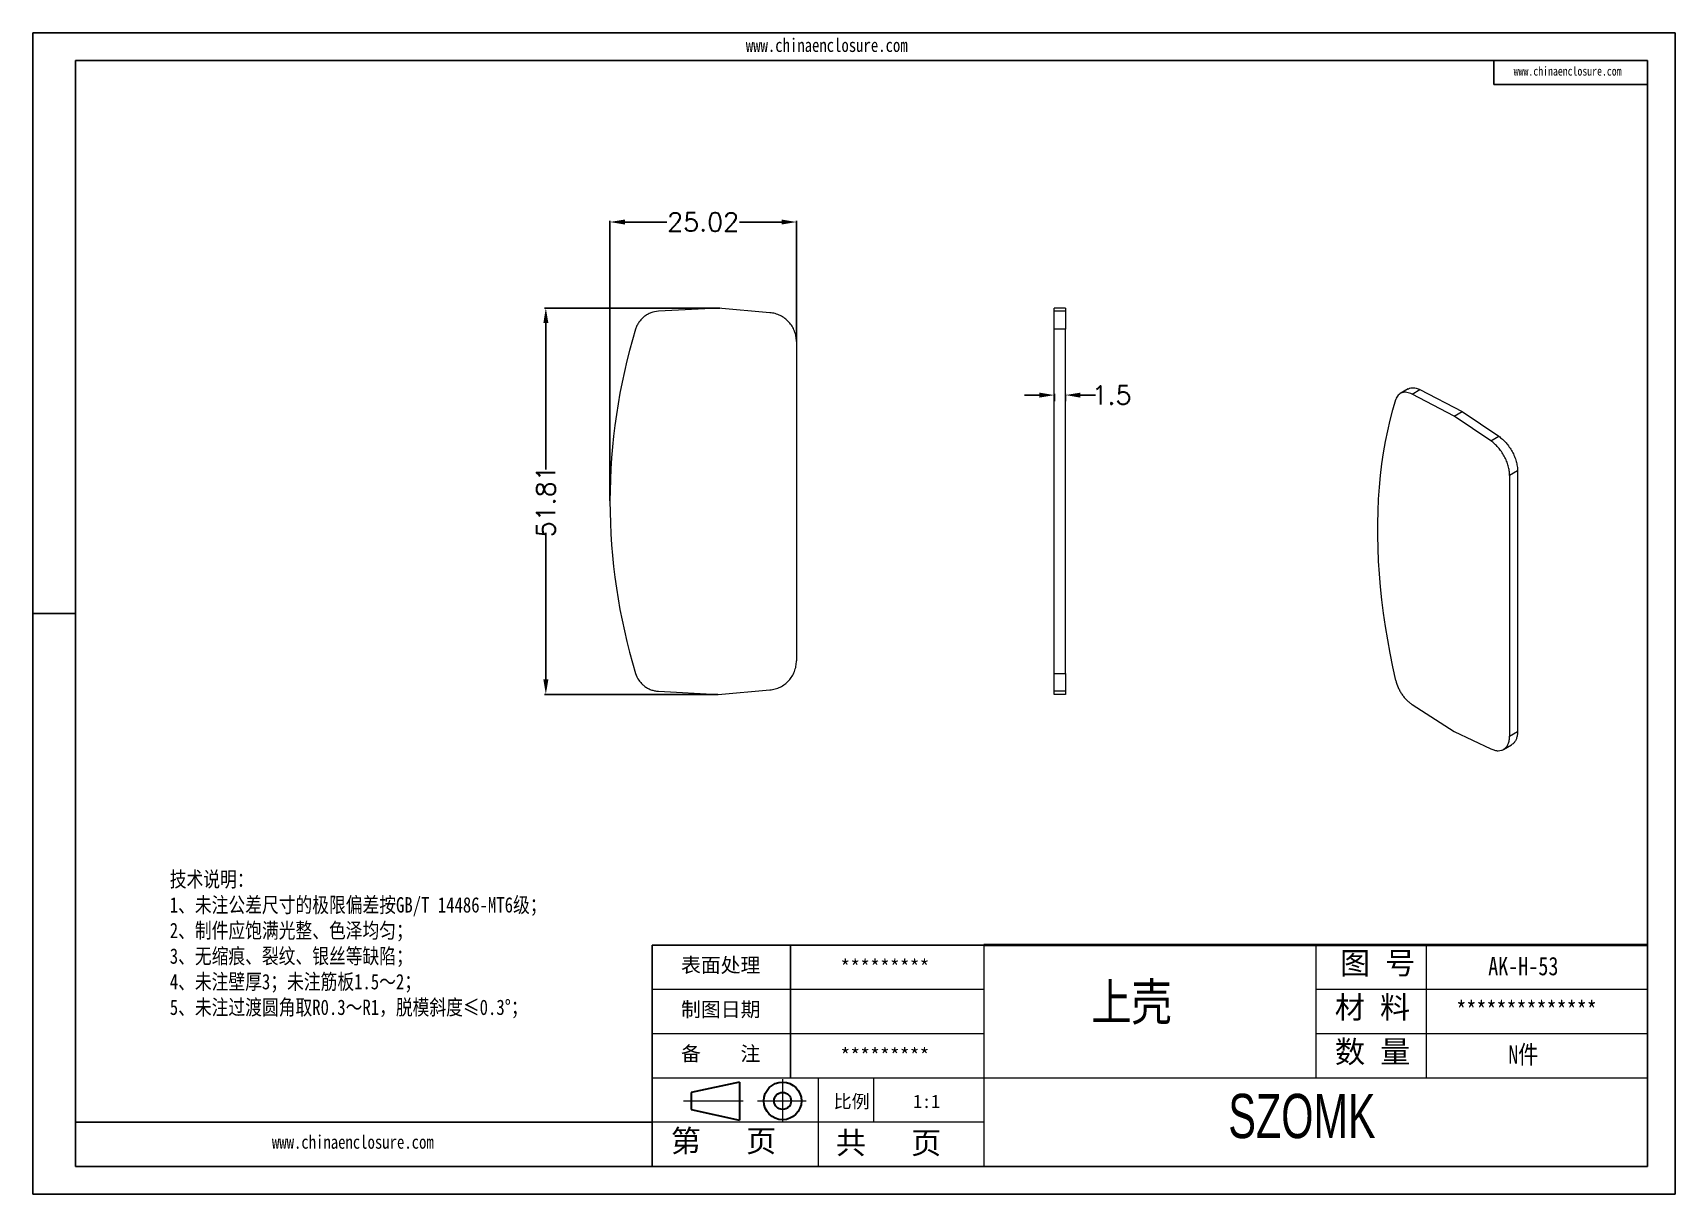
# Model space of a CAD drawing. Header units: inches. Extents: x 2021 to 3023, y 1089 to 1338.
# Drawn here: x 2802.8 to 3023, y 1088.5 to 1244.2 of the extents above; entities that cross this region are included whole.
import ezdxf

# ---------------------------------------------------------------- set-up
doc = ezdxf.new("R2010")
doc.units = ezdxf.units.IN
doc.linetypes.add('CENTER2', pattern=[28.575, 19.05, -3.175, 3.175, -3.175])
doc.layers.add('文字', color=81, linetype='Continuous')
for name, color, linetype, lineweight in [('粗实线', 7, 'Continuous', 30), ('细实线', 3, 'Continuous', 9), ('细点划线', 2, 'CENTER2', 9)]:
    doc.layers.add(name, color=color, linetype=linetype, lineweight=lineweight)
doc.styles.get("Standard").update_dxf_attribs({"font": 'txt', "bigfont": 'gbcbig.shx'})
doc.styles.add('宋体', font='', dxfattribs={"width": 0.8, "height": 3.5})
doc.styles.add('长仿宋', font='', dxfattribs={"width": 0.7, "height": 4})
doc.styles.get('宋体').set_extended_font_data('SimSun')
doc.styles.get('长仿宋').set_extended_font_data('SimSun')
doc.dimstyles.new('2.5', dxfattribs={"dimtxt": 2.5, "dimasz": 2, "dimexe": 0.18, "dimexo": 0.0625, "dimgap": 0.09, "dimtad": 0, "dimzin": 12, "dimdsep": 46, "dimtxsty": 'Standard', "dimcen": 2, "dimclrd": 3, "dimclre": 3, "dimadec": 0, "dimazin": 0, "dimtfac": 1, "dimtofl": 0, "dimtmove": 0, "dimatfit": 3, "dimfxl": 1, "dimtolj": 1, "dimtzin": 0, "dimarcsym": 0})

# ---------------------------------------------------------------- blocks, each defined once
blk = doc.blocks.new('*D100')
at = {"color": 3, "lineweight": -2}
for p, q in [((2880.19, 1181.49), (2880.19, 1219.06)), ((2882.19, 1218.88), (2887.81, 1218.88)), ((2903.2, 1218.88), (2897.58, 1218.88)), ((2905.2, 1202.9), (2905.2, 1219.06))]:
    blk.add_line(p, q, dxfattribs=at)
at = {"color": 3}
for points in [[(2882.19, 1219.21), (2882.19, 1218.54), (2880.19, 1218.88)], [(2903.2, 1219.21), (2903.2, 1218.54), (2905.2, 1218.88)]]:
    blk.add_solid(points, dxfattribs=at)
at = {"layer": 'Defpoints', "color": 0}
for p in [(2905.2, 1218.88), (2905.2, 1202.83), (2880.19, 1181.43)]:
    blk.add_point(p, dxfattribs=at)
at = {"color": 0, "insert": (2892.69, 1218.88), "char_height": 2.5, "attachment_point": 5}
blk.add_mtext('\\A1;25.02', dxfattribs=at)
blk = doc.blocks.new('*D101')
at = {"color": 3, "lineweight": -2}
for p, q in [((2894.93, 1207.34), (2871.41, 1207.34)), ((2871.59, 1205.34), (2871.59, 1185.69)), ((2871.59, 1157.53), (2871.59, 1177.18)), ((2894.64, 1155.53), (2871.41, 1155.53))]:
    blk.add_line(p, q, dxfattribs=at)
at = {"color": 3}
for points in [[(2871.26, 1205.34), (2871.93, 1205.34), (2871.59, 1207.34)], [(2871.26, 1157.53), (2871.93, 1157.53), (2871.59, 1155.53)]]:
    blk.add_solid(points, dxfattribs=at)
at = {"layer": 'Defpoints', "color": 0}
for p in [(2894.99, 1207.34), (2871.59, 1155.53), (2894.7, 1155.53)]:
    blk.add_point(p, dxfattribs=at)
at = {"color": 0, "insert": (2871.59, 1181.43), "char_height": 2.5, "attachment_point": 5, "rotation": 90}
blk.add_mtext('\\A1;51.81', dxfattribs=at)
blk = doc.blocks.new('*D102')
at = {"color": 3, "lineweight": -2}
for p, q in [((2937.79, 1195.67), (2935.79, 1195.67)), ((2939.79, 1194.85), (2939.79, 1195.85)), ((2941.29, 1194.85), (2941.29, 1195.85)), ((2943.29, 1195.67), (2945.29, 1195.67))]:
    blk.add_line(p, q, dxfattribs=at)
at = {"color": 3}
for points in [[(2937.79, 1196), (2937.79, 1195.33), (2939.79, 1195.67)], [(2943.29, 1196), (2943.29, 1195.33), (2941.29, 1195.67)]]:
    blk.add_solid(points, dxfattribs=at)
at = {"layer": 'Defpoints', "color": 0}
for p in [(2939.79, 1194.79), (2941.29, 1195.67), (2941.29, 1194.79)]:
    blk.add_point(p, dxfattribs=at)
at = {"color": 0, "insert": (2947.46, 1195.67), "char_height": 2.5, "attachment_point": 5}
blk.add_mtext('\\A1;1.5', dxfattribs=at)

msp = doc.modelspace()

# ---------------------------------------------------------------- linework, layer by layer
for p, q in [((2802.792, 1244.248), (3023.048, 1244.248)), ((2802.792, 1244.248), (2802.792, 1088.511)), ((3023.048, 1244.248), (3023.048, 1088.511)), ((2808.491, 1240.54), (3019.34, 1240.54)), ((2808.491, 1240.54), (2808.491, 1092.219)), ((2998.74, 1240.54), (2998.74, 1237.321)), ((3019.34, 1240.54), (3019.34, 1092.219)), ((2998.74, 1237.321), (3019.34, 1237.321)), ((2808.491, 1166.38), (2802.792, 1166.38)), ((2802.792, 1160.612), (2802.792, 1088.511)), ((2930.347, 1121.883), (2885.851, 1121.883)), ((2885.851, 1092.219), (2885.851, 1121.883)), ((2904.391, 1104.085), (2904.391, 1121.883)), ((2885.851, 1098.152), (2808.491, 1098.152)), ((2808.491, 1092.219), (3019.34, 1092.219)), ((2802.792, 1088.511), (3023.048, 1088.511)), ((2802.792, 1088.511), (2904.762, 1088.511))]:
    msp.add_line(p, q)
at = {"color": 7, "linetype": 'Continuous', "lineweight": 15}
for p, q in [((2894.701, 1207.327), (2886.699, 1206.907)), ((2901.642, 1206.72), (2894.701, 1207.327)), ((2941.287, 1207.327), (2939.787, 1207.327)), ((2939.787, 1206.907), (2939.787, 1207.327)), ((2941.287, 1207.327), (2941.287, 1206.907)), ((2941.287, 1206.907), (2939.787, 1206.907)), ((2905.202, 1202.835), (2905.202, 1160.019)), ((2939.787, 1158.351), (2939.787, 1204.503)), ((2941.287, 1204.503), (2939.787, 1204.503)), ((2941.287, 1158.351), (2941.287, 1204.503)), ((2987.251, 1196.497), (2986.19, 1195.884)), ((2987.765, 1195.785), (2988.825, 1196.397)), ((2988.825, 1196.397), (2994.483, 1193.474)), ((2993.422, 1192.861), (2987.765, 1195.785)), ((2993.422, 1192.861), (2994.483, 1193.474)), ((2998.331, 1189.532), (2993.422, 1192.861)), ((2994.483, 1193.474), (2999.391, 1190.144)), ((2998.331, 1189.532), (2999.391, 1190.144)), ((3001.909, 1185.519), (3000.848, 1184.907)), ((3001.909, 1185.519), (3001.909, 1150.558)), ((3000.848, 1184.907), (3000.848, 1149.946)), ((2939.787, 1158.351), (2941.287, 1158.351)), ((2886.699, 1155.947), (2894.701, 1155.527)), ((2894.701, 1155.527), (2901.642, 1156.134)), ((2941.287, 1155.947), (2939.787, 1155.947)), ((2939.787, 1155.527), (2939.787, 1155.947)), ((2941.287, 1155.527), (2939.787, 1155.527)), ((2941.287, 1155.947), (2941.287, 1155.527)), ((2987.765, 1154.174), (2993.422, 1150.565)), ((2993.422, 1150.565), (2998.331, 1148.227)), ((3000.848, 1149.946), (3001.909, 1150.558)), ((3000.041, 1148.16), (3001.101, 1148.773))]:
    msp.add_line(p, q, dxfattribs=at)
at = {"color": 7, "linetype": 'Continuous', "lineweight": 15, "flags": 128}
msp.add_lwpolyline([(2985.591, 1157.392), (2985.189, 1159.22), (2984.822, 1161.04), (2984.492, 1162.849), (2984.198, 1164.646), (2983.94, 1166.43), (2983.719, 1168.201), (2983.534, 1169.956), (2983.386, 1171.696), (2983.275, 1173.417), (2983.201, 1175.12), (2983.164, 1176.804), (2983.164, 1178.466), (2983.201, 1180.107), (2983.275, 1181.725), (2983.386, 1183.318), (2983.534, 1184.887), (2983.719, 1186.429), (2983.94, 1187.944), (2984.198, 1189.431), (2984.492, 1190.888), (2984.822, 1192.316), (2985.189, 1193.712), (2985.591, 1195.077)], dxfattribs=at)
at = {"color": 7, "linetype": 'Continuous', "lineweight": 15}
msp.add_arc((2959.347, 1181.427), 79.16, 163.05164, 196.94836, dxfattribs=at)
for points, knots in [([(2886.699, 1206.907), (2886.35, 1206.889), (2886.013, 1206.818), (2885.524, 1206.636), (2885.366, 1206.562), (2885.065, 1206.394), (2884.922, 1206.298), (2884.649, 1206.085), (2884.519, 1205.967), (2884.282, 1205.715), (2884.174, 1205.581), (2883.978, 1205.297), (2883.89, 1205.145), (2883.739, 1204.832), (2883.676, 1204.67), (2883.625, 1204.503)], [0, 0, 0, 0, 0.25, 0.25, 0.375, 0.375, 0.5, 0.5, 0.625, 0.625, 0.75, 0.75, 0.875, 0.875, 1, 1, 1, 1]), ([(2905.202, 1202.835), (2905.202, 1203.078), (2905.18, 1203.317), (2905.091, 1203.789), (2905.025, 1204.023), (2904.849, 1204.474), (2904.742, 1204.688), (2904.489, 1205.096), (2904.341, 1205.291), (2904.015, 1205.647), (2903.838, 1205.808), (2903.453, 1206.097), (2903.244, 1206.225), (2902.813, 1206.438), (2902.59, 1206.524), (2902.125, 1206.654), (2901.884, 1206.699), (2901.642, 1206.72)], [0, 0, 0, 0, 0.125, 0.125, 0.25, 0.25, 0.375, 0.375, 0.5, 0.5, 0.625, 0.625, 0.75, 0.75, 0.875, 0.875, 1, 1, 1, 1]), ([(2939.787, 1204.503), (2939.787, 1204.837), (2939.787, 1205.147), (2939.787, 1205.577), (2939.787, 1205.714), (2939.787, 1205.965), (2939.787, 1206.081), (2939.787, 1206.295), (2939.787, 1206.392), (2939.787, 1206.561), (2939.787, 1206.634), (2939.787, 1206.755), (2939.787, 1206.804), (2939.787, 1206.875), (2939.787, 1206.898), (2939.787, 1206.907)], [0, 0, 0, 0, 0.25, 0.25, 0.375, 0.375, 0.5, 0.5, 0.625, 0.625, 0.75, 0.75, 0.875, 0.875, 1, 1, 1, 1]), ([(2941.287, 1206.907), (2941.287, 1206.889), (2941.287, 1206.818), (2941.287, 1206.636), (2941.287, 1206.562), (2941.287, 1206.394), (2941.287, 1206.298), (2941.287, 1206.085), (2941.287, 1205.967), (2941.287, 1205.715), (2941.287, 1205.581), (2941.287, 1205.297), (2941.287, 1205.145), (2941.287, 1204.832), (2941.287, 1204.67), (2941.287, 1204.503)], [0, 0, 0, 0, 0.25, 0.25, 0.375, 0.375, 0.5, 0.5, 0.625, 0.625, 0.75, 0.75, 0.875, 0.875, 1, 1, 1, 1]), ([(2987.765, 1195.785), (2987.518, 1195.912), (2987.279, 1195.993), (2986.934, 1196.043), (2986.822, 1196.048), (2986.609, 1196.033), (2986.508, 1196.014), (2986.315, 1195.951), (2986.223, 1195.907), (2986.055, 1195.798), (2985.979, 1195.733), (2985.841, 1195.581), (2985.778, 1195.493), (2985.671, 1195.299), (2985.627, 1195.192), (2985.591, 1195.077)], [0, 0, 0, 0, 0.25, 0.25, 0.375, 0.375, 0.5, 0.5, 0.625, 0.625, 0.75, 0.75, 0.875, 0.875, 1, 1, 1, 1]), ([(2987.254, 1196.493), (2987.262, 1196.499), (2987.359, 1196.573), (2987.59, 1196.637), (2987.94, 1196.669), (2988.355, 1196.607), (2988.657, 1196.472), (2988.825, 1196.397)], [0, 0, 0, 0, 0.0223189, 0.2525069, 0.4827269, 0.7129467, 1, 1, 1, 1]), ([(3000.848, 1184.907), (3000.848, 1185.105), (3000.832, 1185.31), (3000.77, 1185.731), (3000.723, 1185.949), (3000.599, 1186.389), (3000.523, 1186.608), (3000.344, 1187.044), (3000.239, 1187.264), (3000.009, 1187.687), (2999.883, 1187.891), (2999.611, 1188.284), (2999.464, 1188.474), (2999.159, 1188.824), (2999.001, 1188.986), (2998.672, 1189.282), (2998.502, 1189.416), (2998.331, 1189.532)], [0, 0, 0, 0, 0.125, 0.125, 0.25, 0.25, 0.375, 0.375, 0.5, 0.5, 0.625, 0.625, 0.75, 0.75, 0.875, 0.875, 1, 1, 1, 1]), ([(2999.391, 1190.144), (2999.563, 1190.028), (2999.73, 1189.896), (3000.057, 1189.602), (3000.217, 1189.439), (3000.524, 1189.087), (3000.669, 1188.901), (3000.94, 1188.509), (3001.069, 1188.301), (3001.299, 1187.878), (3001.402, 1187.663), (3001.582, 1187.225), (3001.659, 1187.002), (3001.783, 1186.565), (3001.829, 1186.35), (3001.893, 1185.926), (3001.909, 1185.718), (3001.909, 1185.519)], [0, 0, 0, 0, 0.125, 0.125, 0.25, 0.25, 0.375, 0.375, 0.5, 0.5, 0.625, 0.625, 0.75, 0.75, 0.875, 0.875, 1, 1, 1, 1]), ([(2901.642, 1156.134), (2901.884, 1156.155), (2902.121, 1156.198), (2902.583, 1156.327), (2902.81, 1156.414), (2903.244, 1156.628), (2903.448, 1156.754), (2903.833, 1157.042), (2904.014, 1157.206), (2904.34, 1157.561), (2904.485, 1157.752), (2904.739, 1158.16), (2904.849, 1158.38), (2905.023, 1158.827), (2905.09, 1159.058), (2905.179, 1159.532), (2905.202, 1159.776), (2905.202, 1160.019)], [0, 0, 0, 0, 0.125, 0.125, 0.25, 0.25, 0.375, 0.375, 0.5, 0.5, 0.625, 0.625, 0.75, 0.75, 0.875, 0.875, 1, 1, 1, 1]), ([(2883.625, 1158.351), (2883.726, 1158.017), (2883.876, 1157.706), (2884.171, 1157.276), (2884.281, 1157.14), (2884.517, 1156.889), (2884.644, 1156.772), (2884.916, 1156.559), (2885.063, 1156.461), (2885.364, 1156.292), (2885.52, 1156.22), (2885.843, 1156.098), (2886.012, 1156.049), (2886.352, 1155.978), (2886.525, 1155.956), (2886.699, 1155.947)], [0, 0, 0, 0, 0.25, 0.25, 0.375, 0.375, 0.5, 0.5, 0.625, 0.625, 0.75, 0.75, 0.875, 0.875, 1, 1, 1, 1]), ([(2939.787, 1155.947), (2939.787, 1155.965), (2939.787, 1156.035), (2939.787, 1156.218), (2939.787, 1156.291), (2939.787, 1156.46), (2939.787, 1156.555), (2939.787, 1156.768), (2939.787, 1156.887), (2939.787, 1157.138), (2939.787, 1157.272), (2939.787, 1157.557), (2939.787, 1157.709), (2939.787, 1158.022), (2939.787, 1158.184), (2939.787, 1158.351)], [0, 0, 0, 0, 0.25, 0.25, 0.375, 0.375, 0.5, 0.5, 0.625, 0.625, 0.75, 0.75, 0.875, 0.875, 1, 1, 1, 1]), ([(2941.287, 1158.351), (2941.287, 1158.017), (2941.287, 1157.706), (2941.287, 1157.276), (2941.287, 1157.14), (2941.287, 1156.889), (2941.287, 1156.772), (2941.287, 1156.559), (2941.287, 1156.461), (2941.287, 1156.292), (2941.287, 1156.22), (2941.287, 1156.098), (2941.287, 1156.049), (2941.287, 1155.978), (2941.287, 1155.956), (2941.287, 1155.947)], [0, 0, 0, 0, 0.25, 0.25, 0.375, 0.375, 0.5, 0.5, 0.625, 0.625, 0.75, 0.75, 0.875, 0.875, 1, 1, 1, 1]), ([(2985.591, 1157.392), (2985.663, 1157.077), (2985.768, 1156.763), (2985.977, 1156.291), (2986.054, 1156.135), (2986.221, 1155.834), (2986.311, 1155.687), (2986.504, 1155.401), (2986.607, 1155.262), (2986.82, 1155.001), (2986.931, 1154.878), (2987.159, 1154.647), (2987.279, 1154.538), (2987.519, 1154.341), (2987.641, 1154.252), (2987.765, 1154.174)], [0, 0, 0, 0, 0.25, 0.25, 0.375, 0.375, 0.5, 0.5, 0.625, 0.625, 0.75, 0.75, 0.875, 0.875, 1, 1, 1, 1]), ([(2998.331, 1148.227), (2998.502, 1148.145), (2998.669, 1148.084), (2998.996, 1148.001), (2999.157, 1147.979), (2999.464, 1147.976), (2999.608, 1147.996), (2999.88, 1148.074), (3000.008, 1148.134), (3000.238, 1148.291), (3000.341, 1148.388), (3000.521, 1148.617), (3000.599, 1148.751), (3000.722, 1149.046), (3000.769, 1149.207), (3000.832, 1149.558), (3000.848, 1149.747), (3000.848, 1149.946)], [0, 0, 0, 0, 0.125, 0.125, 0.25, 0.25, 0.375, 0.375, 0.5, 0.5, 0.625, 0.625, 0.75, 0.75, 0.875, 0.875, 1, 1, 1, 1]), ([(3001.909, 1150.558), (3001.901, 1150.384), (3001.886, 1150.035), (3001.766, 1149.581), (3001.573, 1149.203), (3001.349, 1148.929), (3001.167, 1148.825), (3001.095, 1148.784)], [0, 0, 0, 0, 0.214734, 0.4294669, 0.644198, 0.8589319, 1, 1, 1, 1])]:
    msp.add_open_spline(points, degree=3, knots=knots, dxfattribs=at)
at = {"layer": '粗实线', "color": 7, "lineweight": 40}
msp.add_line((3019.34, 1121.883), (2930.347, 1121.883), dxfattribs=at)
at = {"layer": '粗实线', "color": 7}
for p, q in [((2897.577, 1103.53), (2891.094, 1102.156)), ((2897.577, 1103.53), (2897.577, 1098.449)), ((2891.094, 1102.156), (2891.094, 1099.863)), ((2891.094, 1099.863), (2897.577, 1098.449))]:
    msp.add_line(p, q, dxfattribs=at)
for radius in [2.52, 1.146]:
    msp.add_circle((2903.346, 1101.01), radius, dxfattribs=at)
at = {"layer": '细实线', "color": 7}
for p, q in [((2930.347, 1121.883), (2930.347, 1092.219)), ((2974.843, 1121.883), (2974.843, 1104.085)), ((2989.676, 1121.883), (2989.676, 1104.21)), ((2930.347, 1115.951), (2885.851, 1115.951)), ((3019.34, 1115.951), (2974.843, 1115.951)), ((2930.347, 1110.018), (2885.851, 1110.018)), ((3019.34, 1110.018), (2974.843, 1110.018)), ((3019.34, 1104.085), (2885.851, 1104.085)), ((2908.099, 1104.085), (2908.099, 1092.219)), ((2915.515, 1104.085), (2915.515, 1098.152)), ((2930.347, 1098.152), (2885.851, 1098.152))]:
    msp.add_line(p, q, dxfattribs=at)
at = {"layer": '细点划线', "color": 7}
for p, q in [((2903.346, 1103.911), (2903.346, 1098.152)), ((2890.061, 1101.01), (2898.073, 1101.01)), ((2899.975, 1101.01), (2906.489, 1101.01))]:
    msp.add_line(p, q, dxfattribs=at)

# ---------------------------------------------------------------- texts
at = {"char_height": 1.95111, "width": 1108.91263, "attachment_point": 1}
for s, insert in [('{\\fSimHei|b0|i0|c134|p49;表面处理}', (2889.721, 1120.2)), ('{\\fSimHei|b0|i0|c134|p49;*********}', (2911.09, 1119.949)), ('{\\fSimHei|b0|i0|c134|p49;制图日期}', (2889.721, 1114.267)), ('{\\fSimHei|b0|i0|c134|p49;备    注}', (2889.721, 1108.334)), ('{\\fSimHei|b0|i0|c134|p49;*********}', (2911.09, 1108.083))]:
    msp.add_mtext(s, dxfattribs=dict(at, insert=insert))
at = {"layer": '文字', "color": 0, "attachment_point": 1, "style": '宋体'}
for s, insert, char_height, width in [('www.chinaenclosure.com', (2898.411, 1243.5), 1.81281, 31.84926), ('www.chinaenclosure.com', (3001.393, 1239.724), 1.20854, 21.23284), ('{\\H1.111x;技术说明：\\P1、未注公差尺寸的极限偏差按GB/T 14486-MT6级；\\P2、制件应饱满光整、色泽均匀；\\P3、无缩痕、裂纹、银丝等缺陷；\\P4、未注壁厚3；未注筋板1.5～2；\\P5、未注过渡圆角取R0.3～R1，脱模斜度≤0.3%%D；}', (2821.156, 1131.773), 1.85401, 49.20818), ('{\\H1.111x;AK-H-53}', (2997.976, 1120.334), 2.22481, 25.72127), ('上壳', (2944.749, 1116.762), 4.944, 63.20746), ('{\\H1.111x;**************}', (2993.697, 1114.401), 2.22481, 25.72127), ('{\\H1.111x;N件}', (3000.668, 1108.468), 2.22481, 25.72127), ('www.chinaenclosure.com', (2834.856, 1096.416), 1.81281, 31.84926)]:
    msp.add_mtext(s, dxfattribs=dict(at, insert=insert, char_height=char_height, width=width))
at = {"layer": '粗实线', "insert": (2963.122, 1101.961), "char_height": 5.93282, "width": 66.53069, "attachment_point": 1, "style": '长仿宋'}
msp.add_mtext('{\\fSTXinwei|b0|i0|c134|p2;SZOMK}', dxfattribs=at)
at = {"layer": '细实线', "color": 7, "attachment_point": 1}
for s, insert, char_height, width in [('{\\fSimSun|b0|i0|c134|p54;图 号}', (2978.105, 1120.983), 2.96641, 14.83205), ('{\\fSimSun|b0|i0|c134|p54;材 料   }', (2977.402, 1115.05), 2.96641, 14.83205), ('{\\fSimSun|b0|i0|c134|p54;数 量}', (2977.417, 1109.088), 2.96641, 13.40261), ('{\\fSimSun|b0|i0|c134|p54;比例}', (2910.176, 1101.838), 1.77985, 7.81297), ('{\\fSimSun|b0|i0|c134|p54;1:1}', (2920.836, 1101.838), 1.77985, 7.81297), ('{\\fSimSun|b0|i0|c134|p54;第   页}', (2888.347, 1097.132), 2.96641, 22.24807), ('{\\fSimSun|b0|i0|c134|p54; 共   页}', (2908.462, 1096.88), 2.96641, 22.24807)]:
    msp.add_mtext(s, dxfattribs=dict(at, insert=insert, char_height=char_height, width=width))

# ---------------------------------------------------------------- dimensions: what is measured, and where the dimension line sits
for base, p1, p2, picture, middle in [((2905.2022, 1218.8765), (2880.1866, 1181.4268), (2905.2022, 1202.8347), '*D100', (2892.6944, 1218.8765)), ((2941.287, 1195.668), (2939.787, 1194.785), (2941.287, 1194.785), '*D102', (2947.46, 1195.668))]:
    dim = msp.add_linear_dim(base=base, p1=p1, p2=p2, dimstyle='2.5')
    dim.commit()
    dim.dimension.update_dxf_attribs({"geometry": picture, "text_midpoint": middle})
dim = msp.add_linear_dim(base=(2871.5935, 1155.527), p1=(2894.991, 1207.3418), p2=(2894.7005, 1155.527), angle=90, dimstyle='2.5')
dim.commit()
dim.dimension.update_dxf_attribs({"geometry": '*D101', "text_midpoint": (2871.5935, 1181.4344)})

doc.saveas('drawing.dxf')
